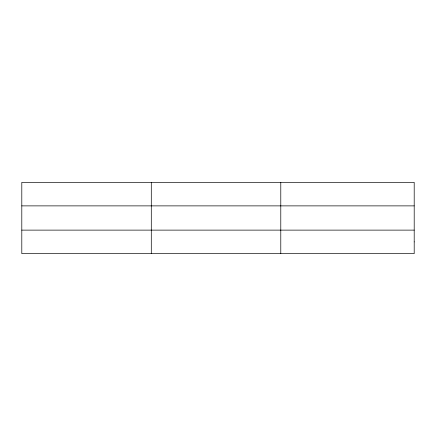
<?xml version="1.0" encoding="UTF-8"?>
<svg xmlns="http://www.w3.org/2000/svg" width="436" height="436" viewBox="0 0 436 436"><rect width="100%" height="100%" fill="white"/><g stroke="black" fill="none" stroke-linecap="round" stroke-linejoin="round"><path stroke-width="0.65" d="M151.292 253.643L151.292 182.357M280.784 253.643L280.784 182.357M21.8 205.879L414.2 205.879M21.8 230.121L414.2 230.121M414.2 241.882L414.2 253.643L21.8 253.643L21.8 182.357L414.2 182.357L414.2 241.882"/></g></svg>
